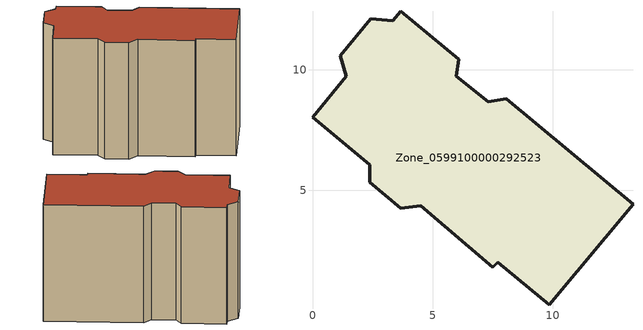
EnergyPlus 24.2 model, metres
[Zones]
Zone_0599100000292523
 floor ground (C_G): 7.7,2.01 7.5,1.8 4.5,4.35 3.67,4.25 2.39,5.32 2.39,6.06 0,8.04 1.41,9.73 1.15,10.59 2.43,12.13 3.33,12.04 3.67,12.45 6.08,10.44 5.98,9.73 7.31,8.67 8.05,8.8 13.33,4.4 9.85,0.23 z0
 wall outside (C_F): 8.05,8.8 7.31,8.67 5.98,9.73 6.08,10.44 3.67,12.45 3.33,12.04 2.43,12.13 1.15,10.59 1.41,9.73 0,8.04 2.39,6.06 2.39,5.32 3.67,4.25 4.5,4.35 7.5,1.8 7.7,2.01 9.85,0.23 13.33,4.4 8.05,8.8 z0:8.62
 roof outside (C_R): 7.7,2.01 9.85,0.23 13.33,4.4 8.05,8.8 7.31,8.67 5.98,9.73 6.08,10.44 3.67,12.45 3.33,12.04 2.43,12.13 1.15,10.59 1.41,9.73 0,8.04 2.39,6.06 2.39,5.32 3.67,4.25 4.5,4.35 7.5,1.8 z8.62
[BUILDING]
Pand.0599100000292523: North Axis=0; Terrain=City; Loads Convergence Tolerance Value=0.04; Temperature Convergence Tolerance Value=0.4; Solar Distribution=FullExterior; Maximum Number of Warmup Days=25; Minimum Number of Warmup Days=1
[Site:Location]
Rotterdam.The.Hague.AP_ZH_NLD Design_Conditions: Latitude=51.96; Longitude=4.45; Time Zone=1; Elevation=-4.5
[SITE:GROUNDTEMPERATURE:BUILDINGSURFACE]
18, 18, 18, 18, 18, 18, 18, 18, 18, 18, 18, 18
[MATERIAL] Thermal Absorptance=0.9; Solar Absorptance=0.7; Visible Absorptance=0.7
Name | Roughness | Thickness | Conductivity | Density | Specific Heat
G.TI.1946 | MediumSmooth | 0.15 | 1 | 540 | 1210
F.TI.1946 | Rough | 0.3 | 0.857143 | 1920 | 840
R.TI.1946 | MediumRough | 0.2 | 0.1 | 1500 | 1000
[CONSTRUCTION]
C_G: G.TI.1946
C_F: F.TI.1946
C_R: R.TI.1946
[ZONE]
Zone_0599100000292523: Type=1; Multiplier=1; Ceiling Height=Autocalculate; Volume=Autocalculate; Floor Area=autocalculate; Part of Total Floor Area=Yes
[ZONEINFILTRATION:DESIGNFLOWRATE]
Infil_Zone_0599100000292523: Zone or ZoneList or Space or SpaceList=Zone_0599100000292523; Schedule=AlwaysOn; Design Flow Rate Calculation Method=Flow/Area; Flow Rate per Floor Area=0.003; Constant Term Coefficient=1; Temperature Term Coefficient=0; Velocity Term Coefficient=0; Velocity Squared Term Coefficient=0
[HVACTEMPLATE:ZONE:IDEALLOADSAIRSYSTEM]
Zone_0599100000292523: Maximum Heating Supply Air Temperature=50; Minimum Cooling Supply Air Temperature=13; Maximum Heating Supply Air Humidity Ratio=0.0156; Minimum Cooling Supply Air Humidity Ratio=0.0077; Heating Limit=NoLimit; Cooling Limit=NoLimit; Dehumidification Control Type=ConstantSensibleHeatRatio; Cooling Sensible Heat Ratio=0.7; Dehumidification Setpoint=60; Humidification Control Type=None; Humidification Setpoint=30; Outdoor Air Method=None; Outdoor Air Flow Rate per Person=0.00944; Outdoor Air Flow Rate per Zone Floor Area=0; Outdoor Air Flow Rate per Zone=0; Demand Controlled Ventilation Type=None; Outdoor Air Economizer Type=NoEconomizer; Heat Recovery Type=None; Sensible Heat Recovery Effectiveness=0.7; Latent Heat Recovery Effectiveness=0.65
[ZONECONTROL:THERMOSTAT]
ThermostatControl_Zone_0599100000292523: Zone or ZoneList=Zone_0599100000292523; Control Type Schedule=DualSetpointControlType; Control 1=Thermostat_Zone_0599100000292523; Temperature Difference Between Cutout And Setpoint=0
[THERMOSTATSETPOINT:DUALSETPOINT]
Thermostat_Zone_0599100000292523: Heating Setpoint Temperature Schedule=HeatingSetpoint_Zone_0599100000292523; Cooling Setpoint Temperature Schedule=CoolingSetpoint_Zone_0599100000292523
[SCHEDULE:COMPACT]
HeatingSetpoint_Zone_0599100000292523: Through: 12/31, For: AllDays, Until: 24:00, 21
CoolingSetpoint_Zone_0599100000292523: Through: 12/31, For: AllDays, Until: 24:00, 24
DualSetpointControlType: Through: 12/31, For: AllDays, Until: 24:00, 4
AlwaysOn: Through: 12/31, For: AllDays, Until: 24:00, 1
